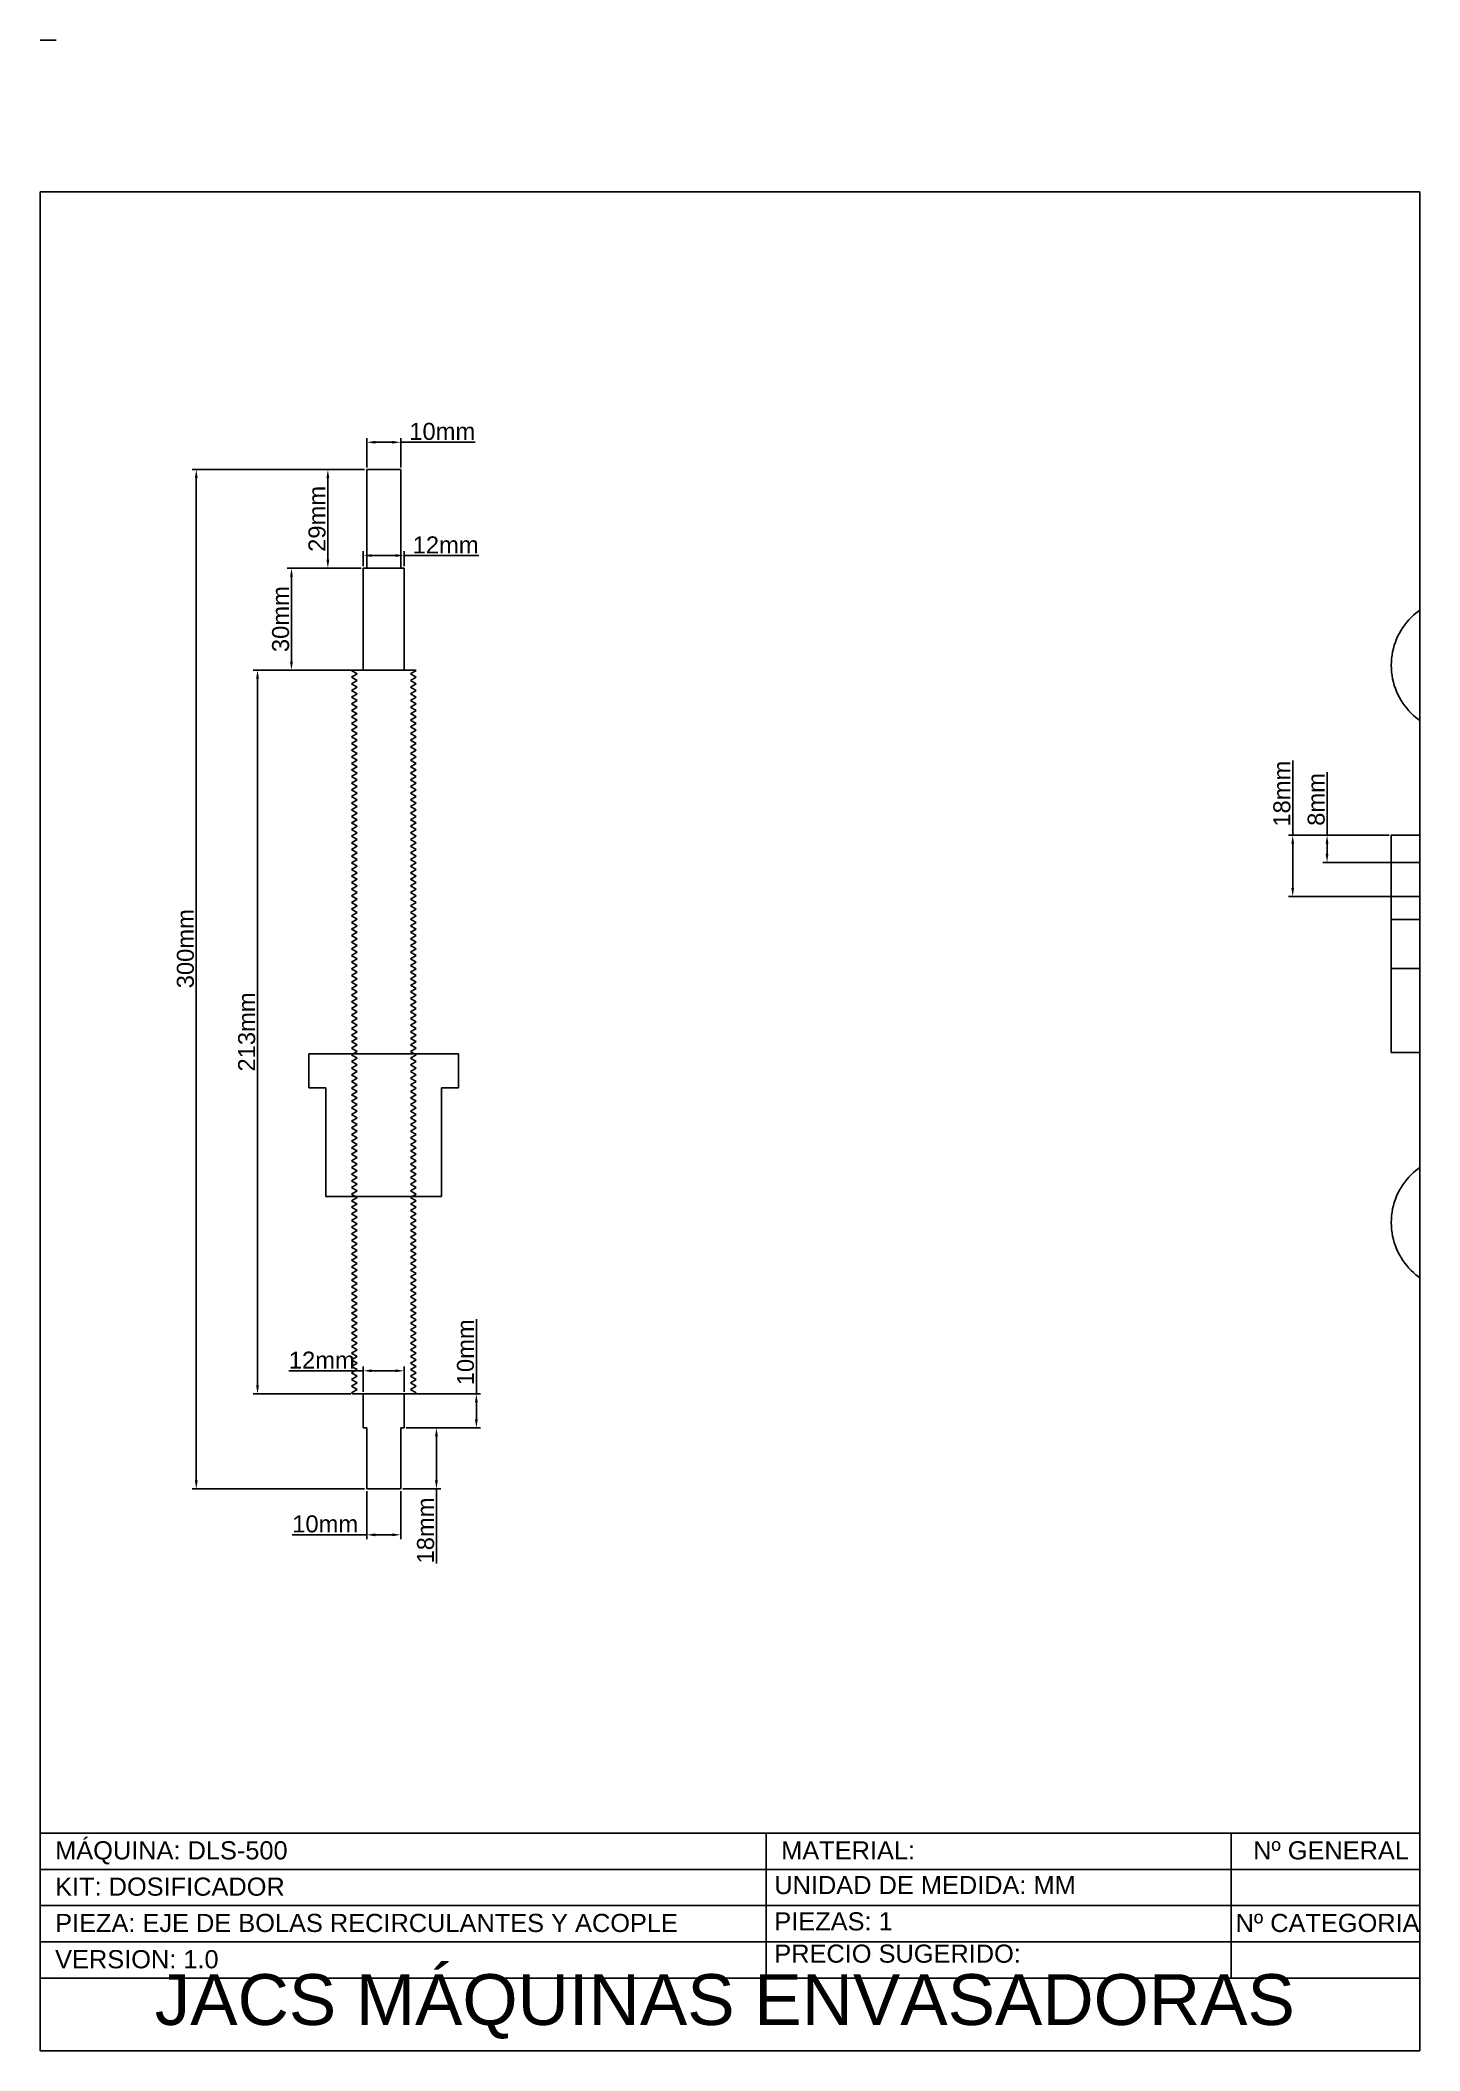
# Paper-space layout 'EJE' of a CAD drawing. Header units: centimetres, sheet in millimetres. Extents: x 3 to 193, y 0 to 277.
# The model-space entities are those that its viewports show. They can reach past a viewport. Long polylines and large blocks are cut down to what shows.
import ezdxf

# ---------------------------------------------------------------- set-up
doc = ezdxf.new("R2010")
doc.units = ezdxf.units.CM
doc.header["$LTSCALE"] = 0.5
doc.styles.get("Standard").update_dxf_attribs({"font": 'arial.ttf'})
doc.dimstyles.new('Copia de ISO-25', dxfattribs={"dimtxt": 5, "dimasz": 2.5, "dimexe": 1.25, "dimexo": 0.625, "dimtad": 1, "dimtxsty": 'Standard', "dimcen": 2.5, "dimclrd": 1, "dimclre": 1, "dimadec": 0, "dimazin": 0, "dimtfac": 1, "dimtmove": 0, "dimatfit": 3, "dimfxl": 1, "dimarcsym": 0})

# ---------------------------------------------------------------- blocks, each defined once
blk = doc.blocks.new('*D338')
at = {"color": 1, "lineweight": -2, "transparency": 16777216}
for p, q in [((14622.39, 49290.41), (14571.61, 49290.41)), ((14572.86, 48992.91), (14572.86, 49287.91)), ((14622.39, 48990.41), (14571.61, 48990.41))]:
    blk.add_line(p, q, dxfattribs=at)
at = {"color": 1, "transparency": 16777216}
for points in [[(14572.44, 49287.91), (14573.28, 49287.91), (14572.86, 49290.41)], [(14572.44, 48992.91), (14573.28, 48992.91), (14572.86, 48990.41)]]:
    blk.add_solid(points, dxfattribs=at)
at = {"layer": 'Defpoints', "color": 0, "transparency": 16777216}
for p in [(14572.86, 49290.41), (14623.01, 49290.41), (14623.01, 48990.41)]:
    blk.add_point(p, dxfattribs=at)
at = {"color": 0, "transparency": 16777216, "insert": (14569.68, 49149.41), "char_height": 5, "attachment_point": 5, "rotation": 90}
blk.add_mtext('300mm', dxfattribs=at)
blk = doc.blocks.new('*D339')
at = {"color": 1, "lineweight": -2, "transparency": 16777216}
for p, q in [((14634.64, 49008.41), (14644.77, 49008.41)), ((14643.52, 49005.91), (14643.52, 48992.91)), ((14633.64, 48990.41), (14644.77, 48990.41)), ((14643.52, 48990.41), (14643.52, 48968.46))]:
    blk.add_line(p, q, dxfattribs=at)
at = {"color": 1, "transparency": 16777216}
for points in [[(14643.1, 49005.91), (14643.94, 49005.91), (14643.52, 49008.41)], [(14643.1, 48992.91), (14643.94, 48992.91), (14643.52, 48990.41)]]:
    blk.add_solid(points, dxfattribs=at)
at = {"layer": 'Defpoints', "color": 0, "transparency": 16777216}
for p in [(14634.01, 49008.41), (14633.01, 48990.41), (14643.52, 48990.41)]:
    blk.add_point(p, dxfattribs=at)
at = {"color": 0, "transparency": 16777216, "insert": (14640.34, 48978.19), "char_height": 5, "attachment_point": 5, "rotation": 90}
blk.add_mtext('18mm', dxfattribs=at)
blk = doc.blocks.new('*D340')
at = {"color": 1, "lineweight": -2, "transparency": 16777216}
for p, q in [((14978.54, 49270.75), (14953.38, 49242.85)), ((14936.96, 49224.64), (14951.71, 49241)), ((14935.29, 49222.79), (14933.61, 49220.93))]:
    blk.add_line(p, q, dxfattribs=at)
at = {"color": 1, "transparency": 16777216}
for points in [[(14953.07, 49243.13), (14953.69, 49242.58), (14951.71, 49241)], [(14934.98, 49223.07), (14935.6, 49222.51), (14936.96, 49224.64)]]:
    blk.add_solid(points, dxfattribs=at)
at = {"layer": 'Defpoints', "color": 0, "transparency": 16777216}
for p in [(14951.71, 49241), (14936.96, 49224.64)]:
    blk.add_point(p, dxfattribs=at)
at = {"color": 0, "transparency": 16777216, "insert": (14964.04, 49260.22), "char_height": 5, "attachment_point": 5, "rotation": 47.95683}
blk.add_mtext('∅22,02mm', dxfattribs=at)
blk = doc.blocks.new('*D342')
at = {"color": 1, "lineweight": -2, "transparency": 16777216}
for p, q in [((14905.55, 49182.82), (14905.55, 49201.36)), ((14923.81, 49182.82), (14904.3, 49182.82)), ((14905.55, 49177.32), (14905.55, 49180.32)), ((14943.71, 49174.82), (14904.3, 49174.82))]:
    blk.add_line(p, q, dxfattribs=at)
at = {"color": 1, "transparency": 16777216}
for points in [[(14905.13, 49180.32), (14905.96, 49180.32), (14905.55, 49182.82)], [(14905.13, 49177.32), (14905.96, 49177.32), (14905.55, 49174.82)]]:
    blk.add_solid(points, dxfattribs=at)
at = {"layer": 'Defpoints', "color": 0, "transparency": 16777216}
for p in [(14905.55, 49182.82), (14924.43, 49182.82), (14944.33, 49174.82)]:
    blk.add_point(p, dxfattribs=at)
at = {"color": 0, "transparency": 16777216, "insert": (14902.37, 49193.34), "char_height": 5, "attachment_point": 5, "rotation": 90}
blk.add_mtext('8mm', dxfattribs=at)
blk = doc.blocks.new('*D436')
at = {"color": 1, "lineweight": -2, "transparency": 16777216}
for p, q in [((14618.12, 49231.41), (14589.64, 49231.41)), ((14590.89, 49020.91), (14590.89, 49228.91)), ((14618.3, 49018.41), (14589.64, 49018.41))]:
    blk.add_line(p, q, dxfattribs=at)
at = {"color": 1, "transparency": 16777216}
for points in [[(14590.47, 49228.91), (14591.3, 49228.91), (14590.89, 49231.41)], [(14590.47, 49020.91), (14591.3, 49020.91), (14590.89, 49018.41)]]:
    blk.add_solid(points, dxfattribs=at)
at = {"layer": 'Defpoints', "color": 0, "transparency": 16777216}
for p in [(14590.89, 49231.41), (14618.75, 49231.41), (14618.92, 49018.41)]:
    blk.add_point(p, dxfattribs=at)
at = {"color": 0, "transparency": 16777216, "insert": (14587.71, 49124.91), "char_height": 5, "attachment_point": 5, "rotation": 90}
blk.add_mtext('213mm', dxfattribs=at)
blk = doc.blocks.new('*D445')
at = {"color": 1, "lineweight": -2, "transparency": 16777216}
for p, q in [((14623.01, 49291.04), (14623.01, 49299.71)), ((14625.51, 49298.46), (14630.51, 49298.46)), ((14633.01, 49291.04), (14633.01, 49299.71)), ((14633.01, 49298.46), (14654.96, 49298.46))]:
    blk.add_line(p, q, dxfattribs=at)
at = {"color": 1, "transparency": 16777216}
for points in [[(14625.51, 49298.88), (14625.51, 49298.05), (14623.01, 49298.46)], [(14630.51, 49298.88), (14630.51, 49298.05), (14633.01, 49298.46)]]:
    blk.add_solid(points, dxfattribs=at)
at = {"layer": 'Defpoints', "color": 0, "transparency": 16777216}
for p in [(14633.01, 49298.46), (14623.01, 49290.41), (14633.01, 49290.41)]:
    blk.add_point(p, dxfattribs=at)
at = {"color": 0, "transparency": 16777216, "insert": (14645.23, 49301.64), "char_height": 5, "attachment_point": 5}
blk.add_mtext('10mm', dxfattribs=at)
blk = doc.blocks.new('*D480')
at = {"color": 1, "lineweight": -2, "transparency": 16777216}
for p, q in [((14622.01, 49262.04), (14622.01, 49266.38)), ((14624.51, 49265.13), (14631.51, 49265.13)), ((14634.01, 49262.04), (14634.01, 49266.38)), ((14634.01, 49265.13), (14655.96, 49265.13))]:
    blk.add_line(p, q, dxfattribs=at)
at = {"color": 1, "transparency": 16777216}
for points in [[(14624.51, 49265.54), (14624.51, 49264.71), (14622.01, 49265.13)], [(14631.51, 49265.54), (14631.51, 49264.71), (14634.01, 49265.13)]]:
    blk.add_solid(points, dxfattribs=at)
at = {"layer": 'Defpoints', "color": 0, "transparency": 16777216}
for p in [(14622.01, 49261.41), (14634.01, 49265.13), (14634.01, 49261.41)]:
    blk.add_point(p, dxfattribs=at)
at = {"color": 0, "transparency": 16777216, "insert": (14646.23, 49268.26), "char_height": 5, "attachment_point": 5}
blk.add_mtext('12mm', dxfattribs=at)
blk = doc.blocks.new('*D481')
at = {"color": 1, "lineweight": -2, "transparency": 16777216}
for p, q in [((14622.39, 49290.41), (14610.33, 49290.41)), ((14611.58, 49263.91), (14611.58, 49287.91)), ((14621.39, 49261.41), (14610.33, 49261.41))]:
    blk.add_line(p, q, dxfattribs=at)
at = {"color": 1, "transparency": 16777216}
for points in [[(14611.16, 49287.91), (14612, 49287.91), (14611.58, 49290.41)], [(14611.16, 49263.91), (14612, 49263.91), (14611.58, 49261.41)]]:
    blk.add_solid(points, dxfattribs=at)
at = {"layer": 'Defpoints', "color": 0, "transparency": 16777216}
for p in [(14611.58, 49290.41), (14623.01, 49290.41), (14622.01, 49261.41)]:
    blk.add_point(p, dxfattribs=at)
at = {"color": 0, "transparency": 16777216, "insert": (14608.4, 49275.91), "char_height": 5, "attachment_point": 5, "rotation": 90}
blk.add_mtext('29mm', dxfattribs=at)
blk = doc.blocks.new('*D482')
at = {"color": 1, "lineweight": -2, "transparency": 16777216}
for p, q in [((14621.39, 49261.41), (14599.62, 49261.41)), ((14600.87, 49233.91), (14600.87, 49258.91)), ((14621.39, 49231.41), (14599.62, 49231.41))]:
    blk.add_line(p, q, dxfattribs=at)
at = {"color": 1, "transparency": 16777216}
for points in [[(14600.45, 49258.91), (14601.29, 49258.91), (14600.87, 49261.41)], [(14600.45, 49233.91), (14601.29, 49233.91), (14600.87, 49231.41)]]:
    blk.add_solid(points, dxfattribs=at)
at = {"layer": 'Defpoints', "color": 0, "transparency": 16777216}
for p in [(14600.87, 49261.41), (14622.01, 49261.41), (14622.01, 49231.41)]:
    blk.add_point(p, dxfattribs=at)
at = {"color": 0, "transparency": 16777216, "insert": (14597.69, 49246.41), "char_height": 5, "attachment_point": 5, "rotation": 90}
blk.add_mtext('30mm', dxfattribs=at)
blk = doc.blocks.new('*D483')
at = {"color": 1, "lineweight": -2, "transparency": 16777216}
for p, q in [((14622.01, 49025.19), (14600.07, 49025.19)), ((14622.01, 49019.04), (14622.01, 49026.44)), ((14631.51, 49025.19), (14624.51, 49025.19)), ((14634.01, 49019.04), (14634.01, 49026.44))]:
    blk.add_line(p, q, dxfattribs=at)
at = {"color": 1, "transparency": 16777216}
for points in [[(14624.51, 49025.61), (14624.51, 49024.78), (14622.01, 49025.19)], [(14631.51, 49025.61), (14631.51, 49024.78), (14634.01, 49025.19)]]:
    blk.add_solid(points, dxfattribs=at)
at = {"layer": 'Defpoints', "color": 0, "transparency": 16777216}
for p in [(14622.01, 49025.19), (14622.01, 49018.41), (14634.01, 49018.41)]:
    blk.add_point(p, dxfattribs=at)
at = {"color": 0, "transparency": 16777216, "insert": (14609.79, 49028.33), "char_height": 5, "attachment_point": 5}
blk.add_mtext('12mm', dxfattribs=at)
blk = doc.blocks.new('*D484')
at = {"color": 1, "lineweight": -2, "transparency": 16777216}
for p, q in [((14623.01, 48989.79), (14623.01, 48975.67)), ((14633.01, 48989.79), (14633.01, 48975.67)), ((14623.01, 48976.92), (14601.07, 48976.92)), ((14630.51, 48976.92), (14625.51, 48976.92))]:
    blk.add_line(p, q, dxfattribs=at)
at = {"color": 1, "transparency": 16777216}
for points in [[(14625.51, 48977.34), (14625.51, 48976.5), (14623.01, 48976.92)], [(14630.51, 48977.34), (14630.51, 48976.5), (14633.01, 48976.92)]]:
    blk.add_solid(points, dxfattribs=at)
at = {"layer": 'Defpoints', "color": 0, "transparency": 16777216}
for p in [(14623.01, 48990.41), (14633.01, 48990.41), (14623.01, 48976.92)]:
    blk.add_point(p, dxfattribs=at)
at = {"color": 0, "transparency": 16777216, "insert": (14610.79, 48980.1), "char_height": 5, "attachment_point": 5}
blk.add_mtext('10mm', dxfattribs=at)
blk = doc.blocks.new('*D485')
at = {"color": 1, "lineweight": -2, "transparency": 16777216}
for p, q in [((14655.26, 49018.41), (14655.26, 49040.36)), ((14634.64, 49018.41), (14656.51, 49018.41)), ((14655.26, 49010.91), (14655.26, 49015.91)), ((14634.64, 49008.41), (14656.51, 49008.41))]:
    blk.add_line(p, q, dxfattribs=at)
at = {"color": 1, "transparency": 16777216}
for points in [[(14654.85, 49015.91), (14655.68, 49015.91), (14655.26, 49018.41)], [(14654.85, 49010.91), (14655.68, 49010.91), (14655.26, 49008.41)]]:
    blk.add_solid(points, dxfattribs=at)
at = {"layer": 'Defpoints', "color": 0, "transparency": 16777216}
for p in [(14634.01, 49018.41), (14655.26, 49018.41), (14634.01, 49008.41)]:
    blk.add_point(p, dxfattribs=at)
at = {"color": 0, "transparency": 16777216, "insert": (14652.09, 49030.63), "char_height": 5, "attachment_point": 5, "rotation": 90}
blk.add_mtext('10mm', dxfattribs=at)
blk = doc.blocks.new('*D486')
at = {"color": 1, "lineweight": -2, "transparency": 16777216}
for p, q in [((14895.45, 49182.82), (14895.45, 49204.77)), ((14923.81, 49182.82), (14894.2, 49182.82)), ((14895.45, 49167.32), (14895.45, 49180.32)), ((14943.71, 49164.82), (14894.2, 49164.82))]:
    blk.add_line(p, q, dxfattribs=at)
at = {"color": 1, "transparency": 16777216}
for points in [[(14895.03, 49180.32), (14895.86, 49180.32), (14895.45, 49182.82)], [(14895.03, 49167.32), (14895.86, 49167.32), (14895.45, 49164.82)]]:
    blk.add_solid(points, dxfattribs=at)
at = {"layer": 'Defpoints', "color": 0, "transparency": 16777216}
for p in [(14895.45, 49182.82), (14924.43, 49182.82), (14944.33, 49164.82)]:
    blk.add_point(p, dxfattribs=at)
at = {"color": 0, "transparency": 16777216, "insert": (14892.27, 49195.04), "char_height": 5, "attachment_point": 5, "rotation": 90}
blk.add_mtext('18mm', dxfattribs=at)

msp = doc.modelspace()

# ---------------------------------------------------------------- linework, layer by layer
for p, q in [((14623.012, 49290.41), (14633.012, 49290.41)), ((14623.012, 49261.41), (14623.012, 49290.41)), ((14633.012, 49261.41), (14633.012, 49290.41)), ((14622.012, 49261.41), (14622.012, 49231.41)), ((14634.012, 49261.41), (14622.012, 49261.41)), ((14634.012, 49231.41), (14634.012, 49261.41)), ((14618.487, 49231.26), (14618.747, 49231.41)), ((14618.487, 49231.26), (14620.179, 49230.283)), ((14618.747, 49231.41), (14637.277, 49231.41)), ((14637.537, 49231.26), (14635.845, 49230.283)), ((14637.537, 49231.26), (14637.277, 49231.41)), ((14618.487, 49229.31), (14620.179, 49230.287)), ((14618.487, 49229.31), (14620.179, 49228.333)), ((14618.487, 49227.36), (14620.179, 49228.337)), ((14618.487, 49227.36), (14620.179, 49226.383)), ((14618.487, 49225.41), (14620.179, 49226.387)), ((14618.487, 49225.41), (14620.179, 49224.433)), ((14637.537, 49229.31), (14635.845, 49230.287)), ((14637.537, 49229.31), (14635.845, 49228.333)), ((14637.537, 49227.36), (14635.845, 49228.337)), ((14637.537, 49227.36), (14635.845, 49226.383)), ((14637.537, 49225.41), (14635.845, 49226.387)), ((14637.537, 49225.41), (14635.845, 49224.433)), ((14618.487, 49223.46), (14620.179, 49224.437)), ((14618.487, 49223.46), (14620.179, 49222.483)), ((14618.487, 49221.51), (14620.179, 49222.487)), ((14618.487, 49221.51), (14620.179, 49220.533)), ((14618.487, 49219.56), (14620.179, 49220.537)), ((14618.487, 49219.56), (14620.179, 49218.583)), ((14637.537, 49223.46), (14635.845, 49224.437)), ((14637.537, 49223.46), (14635.845, 49222.483)), ((14637.537, 49221.51), (14635.845, 49222.487)), ((14637.537, 49221.51), (14635.845, 49220.533)), ((14637.537, 49219.56), (14635.845, 49220.537)), ((14637.537, 49219.56), (14635.845, 49218.583)), ((14618.487, 49217.61), (14620.179, 49218.587)), ((14618.487, 49217.61), (14620.179, 49216.633)), ((14618.487, 49215.66), (14620.179, 49216.637)), ((14618.487, 49215.66), (14620.179, 49214.683)), ((14618.487, 49213.71), (14620.179, 49214.687)), ((14618.487, 49213.71), (14620.179, 49212.733)), ((14637.537, 49217.61), (14635.845, 49218.587)), ((14637.537, 49217.61), (14635.845, 49216.633)), ((14637.537, 49215.66), (14635.845, 49216.637)), ((14637.537, 49215.66), (14635.845, 49214.683)), ((14637.537, 49213.71), (14635.845, 49214.687)), ((14637.537, 49213.71), (14635.845, 49212.733)), ((14618.487, 49211.76), (14620.179, 49212.737)), ((14618.487, 49211.76), (14620.179, 49210.783)), ((14618.487, 49209.81), (14620.179, 49210.787)), ((14618.487, 49209.81), (14620.179, 49208.833)), ((14618.487, 49207.86), (14620.179, 49208.837)), ((14618.487, 49207.86), (14620.179, 49206.883)), ((14637.537, 49211.76), (14635.845, 49212.737)), ((14637.537, 49211.76), (14635.845, 49210.783)), ((14637.537, 49209.81), (14635.845, 49210.787)), ((14637.537, 49209.81), (14635.845, 49208.833)), ((14637.537, 49207.86), (14635.845, 49208.837)), ((14637.537, 49207.86), (14635.845, 49206.883)), ((14618.487, 49205.91), (14620.179, 49206.887)), ((14618.487, 49205.91), (14620.179, 49204.933)), ((14618.487, 49203.96), (14620.179, 49204.937)), ((14618.487, 49203.96), (14620.179, 49202.983)), ((14618.487, 49202.01), (14620.179, 49202.987)), ((14618.487, 49202.01), (14620.179, 49201.033)), ((14637.537, 49205.91), (14635.845, 49206.887)), ((14637.537, 49205.91), (14635.845, 49204.933)), ((14637.537, 49203.96), (14635.845, 49204.937)), ((14637.537, 49203.96), (14635.845, 49202.983)), ((14637.537, 49202.01), (14635.845, 49202.987)), ((14637.537, 49202.01), (14635.845, 49201.033)), ((14618.487, 49200.06), (14620.179, 49201.037)), ((14618.487, 49200.06), (14620.179, 49199.083)), ((14618.487, 49198.11), (14620.179, 49199.087)), ((14618.487, 49198.11), (14620.179, 49197.133)), ((14618.487, 49196.16), (14620.179, 49197.137)), ((14618.487, 49196.16), (14620.179, 49195.183)), ((14637.537, 49200.06), (14635.845, 49201.037)), ((14637.537, 49200.06), (14635.845, 49199.083)), ((14637.537, 49198.11), (14635.845, 49199.087)), ((14637.537, 49198.11), (14635.845, 49197.133)), ((14637.537, 49196.16), (14635.845, 49197.137)), ((14637.537, 49196.16), (14635.845, 49195.183)), ((14618.487, 49194.21), (14620.179, 49195.187)), ((14618.487, 49194.21), (14620.179, 49193.233)), ((14618.487, 49192.26), (14620.179, 49193.237)), ((14618.487, 49192.26), (14620.179, 49191.283)), ((14618.487, 49190.31), (14620.179, 49191.287)), ((14618.487, 49190.31), (14620.179, 49189.333)), ((14637.537, 49194.21), (14635.845, 49195.187)), ((14637.537, 49194.21), (14635.845, 49193.233)), ((14637.537, 49192.26), (14635.845, 49193.237)), ((14637.537, 49192.26), (14635.845, 49191.283)), ((14637.537, 49190.31), (14635.845, 49191.287)), ((14637.537, 49190.31), (14635.845, 49189.333)), ((14618.487, 49188.36), (14620.179, 49189.337)), ((14618.487, 49188.36), (14620.179, 49187.383)), ((14618.487, 49186.41), (14620.179, 49187.387)), ((14618.487, 49186.41), (14620.179, 49185.433)), ((14618.487, 49184.46), (14620.179, 49185.437)), ((14618.487, 49184.46), (14620.179, 49183.483)), ((14637.537, 49188.36), (14635.845, 49189.337)), ((14637.537, 49188.36), (14635.845, 49187.383)), ((14637.537, 49186.41), (14635.845, 49187.387)), ((14637.537, 49186.41), (14635.845, 49185.433)), ((14637.537, 49184.46), (14635.845, 49185.437)), ((14637.537, 49184.46), (14635.845, 49183.483)), ((14618.487, 49182.51), (14620.179, 49183.487)), ((14618.487, 49182.51), (14620.179, 49181.533)), ((14618.487, 49180.56), (14620.179, 49181.537)), ((14618.487, 49180.56), (14620.179, 49179.583)), ((14618.487, 49178.61), (14620.179, 49179.587)), ((14618.487, 49178.61), (14620.179, 49177.633)), ((14637.537, 49182.51), (14635.845, 49183.487)), ((14637.537, 49182.51), (14635.845, 49181.533)), ((14637.537, 49180.56), (14635.845, 49181.537)), ((14637.537, 49180.56), (14635.845, 49179.583)), ((14637.537, 49178.61), (14635.845, 49179.587)), ((14637.537, 49178.61), (14635.845, 49177.633)), ((14924.434, 49182.821), (14964.234, 49182.821)), ((14924.434, 49118.821), (14924.434, 49182.821)), ((14924.434, 49182.821), (14924.434, 49158.021)), ((14618.487, 49176.66), (14620.179, 49177.637)), ((14618.487, 49176.66), (14620.179, 49175.683)), ((14618.487, 49174.71), (14620.179, 49175.687)), ((14618.487, 49174.71), (14620.179, 49173.733)), ((14618.487, 49172.76), (14620.179, 49173.737)), ((14618.487, 49172.76), (14620.179, 49171.783)), ((14637.537, 49176.66), (14635.845, 49177.637)), ((14637.537, 49176.66), (14635.845, 49175.683)), ((14637.537, 49174.71), (14635.845, 49175.687)), ((14637.537, 49174.71), (14635.845, 49173.733)), ((14637.537, 49172.76), (14635.845, 49173.737)), ((14637.537, 49172.76), (14635.845, 49171.783)), ((14618.487, 49170.81), (14620.179, 49171.787)), ((14618.487, 49170.81), (14620.179, 49169.833)), ((14618.487, 49168.86), (14620.179, 49169.837)), ((14618.487, 49168.86), (14620.179, 49167.883)), ((14618.487, 49166.91), (14620.179, 49167.887)), ((14618.487, 49166.91), (14620.179, 49165.933)), ((14637.537, 49170.81), (14635.845, 49171.787)), ((14637.537, 49170.81), (14635.845, 49169.833)), ((14637.537, 49168.86), (14635.845, 49169.837)), ((14637.537, 49168.86), (14635.845, 49167.883)), ((14637.537, 49166.91), (14635.845, 49167.887)), ((14637.537, 49166.91), (14635.845, 49165.933)), ((14618.487, 49164.96), (14620.179, 49165.937)), ((14618.487, 49164.96), (14620.179, 49163.983)), ((14618.487, 49163.01), (14620.179, 49163.987)), ((14618.487, 49163.01), (14620.179, 49162.033)), ((14618.487, 49161.06), (14620.179, 49162.037)), ((14618.487, 49161.06), (14620.179, 49160.083)), ((14637.537, 49164.96), (14635.845, 49165.937)), ((14637.537, 49164.96), (14635.845, 49163.983)), ((14637.537, 49163.01), (14635.845, 49163.987)), ((14637.537, 49163.01), (14635.845, 49162.033)), ((14637.537, 49161.06), (14635.845, 49162.037)), ((14637.537, 49161.06), (14635.845, 49160.083)), ((14618.487, 49159.11), (14620.179, 49160.087)), ((14618.487, 49159.11), (14620.179, 49158.133)), ((14618.487, 49157.16), (14620.179, 49158.137)), ((14618.487, 49157.16), (14620.179, 49156.183)), ((14618.487, 49155.21), (14620.179, 49156.187)), ((14618.487, 49155.21), (14620.179, 49154.233)), ((14618.49, 49153.258), (14620.182, 49154.235)), ((14637.534, 49153.258), (14635.842, 49154.235)), ((14637.537, 49159.11), (14635.845, 49160.087)), ((14637.537, 49159.11), (14635.845, 49158.133)), ((14637.537, 49157.16), (14635.845, 49158.137)), ((14637.537, 49157.16), (14635.845, 49156.183)), ((14637.537, 49155.21), (14635.845, 49156.187)), ((14637.537, 49155.21), (14635.845, 49154.233)), ((14924.434, 49158.021), (14964.234, 49158.021)), ((14618.49, 49153.258), (14620.182, 49152.281)), ((14618.49, 49151.308), (14620.182, 49152.285)), ((14618.49, 49151.308), (14620.182, 49150.331)), ((14618.49, 49149.358), (14620.182, 49150.335)), ((14618.49, 49149.358), (14620.182, 49148.381)), ((14618.49, 49147.408), (14620.182, 49148.385)), ((14637.534, 49153.258), (14635.842, 49152.281)), ((14637.534, 49151.308), (14635.842, 49152.285)), ((14637.534, 49151.308), (14635.842, 49150.331)), ((14637.534, 49149.358), (14635.842, 49150.335)), ((14637.534, 49149.358), (14635.842, 49148.381)), ((14637.534, 49147.408), (14635.842, 49148.385)), ((14618.49, 49147.408), (14618.967, 49147.133)), ((14618.49, 49147.408), (14620.182, 49146.431)), ((14618.49, 49145.458), (14620.182, 49146.435)), ((14618.49, 49145.458), (14620.182, 49144.481)), ((14618.49, 49143.508), (14620.182, 49144.485)), ((14618.49, 49143.508), (14620.182, 49142.531)), ((14618.49, 49141.558), (14620.182, 49142.535)), ((14637.54, 49147.408), (14635.848, 49146.431)), ((14637.54, 49145.458), (14635.848, 49146.435)), ((14637.54, 49145.458), (14635.848, 49144.481)), ((14637.54, 49143.508), (14635.848, 49144.485)), ((14637.54, 49143.508), (14635.848, 49142.531)), ((14637.54, 49141.558), (14635.848, 49142.535)), ((14637.534, 49147.408), (14637.057, 49147.133)), ((14924.434, 49118.821), (14924.434, 49143.621)), ((14924.434, 49143.621), (14964.234, 49143.621)), ((14618.49, 49141.558), (14620.182, 49140.581)), ((14618.49, 49139.608), (14620.182, 49140.585)), ((14618.49, 49139.608), (14620.182, 49138.631)), ((14618.49, 49137.658), (14620.182, 49138.635)), ((14618.49, 49137.658), (14620.182, 49136.681)), ((14618.49, 49135.708), (14620.182, 49136.685)), ((14637.54, 49141.558), (14635.848, 49140.581)), ((14637.54, 49139.608), (14635.848, 49140.585)), ((14637.54, 49139.608), (14635.848, 49138.631)), ((14637.54, 49137.658), (14635.848, 49138.635)), ((14637.54, 49137.658), (14635.848, 49136.681)), ((14637.54, 49135.708), (14635.848, 49136.685)), ((14618.49, 49135.708), (14620.182, 49134.731)), ((14618.49, 49133.758), (14620.182, 49134.735)), ((14618.49, 49133.758), (14620.182, 49132.781)), ((14618.49, 49131.808), (14620.182, 49132.785)), ((14618.49, 49131.808), (14620.182, 49130.831)), ((14618.49, 49129.858), (14620.182, 49130.835)), ((14637.54, 49135.708), (14635.848, 49134.731)), ((14637.54, 49133.758), (14635.848, 49134.735)), ((14637.54, 49133.758), (14635.848, 49132.781)), ((14637.54, 49131.808), (14635.848, 49132.785)), ((14637.54, 49131.808), (14635.848, 49130.831)), ((14637.54, 49129.858), (14635.848, 49130.835)), ((14618.49, 49129.858), (14620.182, 49128.881)), ((14618.49, 49127.908), (14620.182, 49128.885)), ((14618.49, 49127.908), (14620.182, 49126.931)), ((14618.49, 49125.958), (14620.182, 49126.935)), ((14618.49, 49125.958), (14620.182, 49124.981)), ((14618.49, 49124.008), (14620.182, 49124.985)), ((14637.54, 49129.858), (14635.848, 49128.881)), ((14637.54, 49127.908), (14635.848, 49128.885)), ((14637.54, 49127.908), (14635.848, 49126.931)), ((14637.54, 49125.958), (14635.848, 49126.935)), ((14637.54, 49125.958), (14635.848, 49124.981)), ((14637.54, 49124.008), (14635.848, 49124.985)), ((14618.49, 49124.008), (14620.182, 49123.031)), ((14618.491, 49124.006), (14620.183, 49123.029)), ((14618.491, 49122.056), (14620.183, 49123.033)), ((14618.491, 49122.056), (14620.183, 49121.079)), ((14618.491, 49120.106), (14620.183, 49121.083)), ((14618.491, 49120.106), (14620.183, 49119.129)), ((14618.491, 49118.156), (14620.183, 49119.133)), ((14637.54, 49124.008), (14635.848, 49123.031)), ((14637.541, 49124.006), (14635.849, 49123.029)), ((14637.541, 49122.056), (14635.849, 49123.033)), ((14637.541, 49122.056), (14635.849, 49121.079)), ((14637.541, 49120.106), (14635.849, 49121.083)), ((14637.541, 49120.106), (14635.849, 49119.129)), ((14637.541, 49118.156), (14635.849, 49119.133)), ((14964.234, 49118.821), (14924.434, 49118.821)), ((14650.012, 49118.505), (14606.012, 49118.505)), ((14606.012, 49118.505), (14606.012, 49108.505)), ((14618.491, 49118.156), (14620.183, 49117.179)), ((14618.491, 49116.206), (14620.183, 49117.183)), ((14618.491, 49116.206), (14620.183, 49115.229)), ((14618.491, 49114.256), (14620.183, 49115.233)), ((14618.491, 49114.256), (14620.183, 49113.279)), ((14618.491, 49112.306), (14620.183, 49113.283)), ((14637.541, 49118.156), (14635.849, 49117.179)), ((14637.541, 49116.206), (14635.849, 49117.183)), ((14637.541, 49116.206), (14635.849, 49115.229)), ((14637.541, 49114.256), (14635.849, 49115.233)), ((14637.541, 49114.256), (14635.849, 49113.279)), ((14637.541, 49112.306), (14635.849, 49113.283)), ((14650.012, 49108.505), (14650.012, 49118.505)), ((14606.012, 49108.505), (14611.012, 49108.505)), ((14611.012, 49108.505), (14611.012, 49076.505)), ((14618.491, 49112.306), (14620.183, 49111.329)), ((14618.491, 49110.356), (14620.183, 49111.333)), ((14618.491, 49110.356), (14620.183, 49109.379)), ((14618.491, 49108.406), (14620.183, 49109.383)), ((14618.491, 49108.406), (14620.183, 49107.429)), ((14618.491, 49106.456), (14620.183, 49107.433)), ((14637.541, 49112.306), (14635.849, 49111.329)), ((14637.541, 49110.356), (14635.849, 49111.333)), ((14637.541, 49110.356), (14635.849, 49109.379)), ((14637.541, 49108.406), (14635.849, 49109.383)), ((14637.541, 49108.406), (14635.849, 49107.429)), ((14637.541, 49106.456), (14635.849, 49107.433)), ((14645.012, 49108.505), (14645.012, 49076.505)), ((14645.012, 49108.505), (14650.012, 49108.505)), ((14618.491, 49106.456), (14620.183, 49105.479)), ((14618.491, 49104.506), (14620.183, 49105.483)), ((14618.491, 49104.506), (14620.183, 49103.529)), ((14618.491, 49102.556), (14620.183, 49103.533)), ((14618.491, 49102.556), (14620.183, 49101.579)), ((14618.491, 49100.606), (14620.183, 49101.583)), ((14637.541, 49106.456), (14635.849, 49105.479)), ((14637.541, 49104.506), (14635.849, 49105.483)), ((14637.541, 49104.506), (14635.849, 49103.529)), ((14637.541, 49102.556), (14635.849, 49103.533)), ((14637.541, 49102.556), (14635.849, 49101.579)), ((14637.541, 49100.606), (14635.849, 49101.583)), ((14618.491, 49100.606), (14620.183, 49099.629)), ((14618.491, 49098.656), (14620.183, 49099.633)), ((14618.491, 49098.656), (14620.183, 49097.679)), ((14618.491, 49096.706), (14620.183, 49097.683)), ((14618.491, 49096.706), (14620.183, 49095.729)), ((14618.491, 49094.756), (14620.183, 49095.733)), ((14637.541, 49100.606), (14635.849, 49099.629)), ((14637.541, 49098.656), (14635.849, 49099.633)), ((14637.541, 49098.656), (14635.849, 49097.679)), ((14637.541, 49096.706), (14635.849, 49097.683)), ((14637.541, 49096.706), (14635.849, 49095.729)), ((14637.541, 49094.756), (14635.849, 49095.733)), ((14618.491, 49094.756), (14620.183, 49093.779)), ((14618.491, 49092.806), (14620.183, 49093.783)), ((14618.491, 49092.806), (14620.183, 49091.829)), ((14618.491, 49090.856), (14620.183, 49091.833)), ((14618.491, 49090.856), (14620.183, 49089.879)), ((14618.491, 49088.906), (14620.183, 49089.883)), ((14637.541, 49094.756), (14635.849, 49093.779)), ((14637.541, 49092.806), (14635.849, 49093.783)), ((14637.541, 49092.806), (14635.849, 49091.829)), ((14637.541, 49090.856), (14635.849, 49091.833)), ((14637.541, 49090.856), (14635.849, 49089.879)), ((14637.541, 49088.906), (14635.849, 49089.883)), ((14618.491, 49088.906), (14620.183, 49087.929)), ((14618.491, 49086.956), (14620.183, 49087.933)), ((14618.491, 49086.956), (14620.183, 49085.979)), ((14618.491, 49085.006), (14620.183, 49085.983)), ((14618.491, 49085.006), (14620.183, 49084.029)), ((14618.491, 49083.056), (14620.183, 49084.033)), ((14637.541, 49088.906), (14635.849, 49087.929)), ((14637.541, 49086.956), (14635.849, 49087.933)), ((14637.541, 49086.956), (14635.849, 49085.979)), ((14637.541, 49085.006), (14635.849, 49085.983)), ((14637.541, 49085.006), (14635.849, 49084.029)), ((14637.541, 49083.056), (14635.849, 49084.033)), ((14618.491, 49083.056), (14620.183, 49082.079)), ((14618.491, 49081.106), (14620.183, 49082.083)), ((14618.491, 49081.106), (14620.183, 49080.129)), ((14618.491, 49079.156), (14620.183, 49080.133)), ((14618.491, 49079.156), (14620.183, 49078.179)), ((14618.491, 49077.206), (14620.183, 49078.183)), ((14637.541, 49083.056), (14635.849, 49082.079)), ((14637.541, 49081.106), (14635.849, 49082.083)), ((14637.541, 49081.106), (14635.849, 49080.129)), ((14637.541, 49079.156), (14635.849, 49080.133)), ((14637.541, 49079.156), (14635.849, 49078.179)), ((14637.541, 49077.206), (14635.849, 49078.183)), ((14645.012, 49076.505), (14611.012, 49076.505)), ((14618.491, 49077.206), (14620.183, 49076.229)), ((14618.491, 49075.256), (14620.183, 49076.233)), ((14618.491, 49075.256), (14620.183, 49074.279)), ((14618.491, 49073.306), (14620.183, 49074.283)), ((14618.491, 49073.306), (14620.183, 49072.329)), ((14618.491, 49071.356), (14620.183, 49072.333)), ((14618.491, 49071.356), (14620.183, 49070.379)), ((14637.541, 49077.206), (14635.849, 49076.229)), ((14637.541, 49075.256), (14635.849, 49076.233)), ((14637.541, 49075.256), (14635.849, 49074.279)), ((14637.541, 49073.306), (14635.849, 49074.283)), ((14637.541, 49073.306), (14635.849, 49072.329)), ((14637.541, 49071.356), (14635.849, 49072.333)), ((14637.541, 49071.356), (14635.849, 49070.379)), ((14618.491, 49069.406), (14620.183, 49070.383)), ((14618.491, 49069.406), (14620.183, 49068.429)), ((14618.495, 49067.454), (14620.187, 49068.431)), ((14618.495, 49067.454), (14620.187, 49066.478)), ((14618.495, 49065.504), (14620.187, 49066.481)), ((14618.495, 49065.504), (14620.187, 49064.528)), ((14637.538, 49067.454), (14635.846, 49068.431)), ((14637.538, 49067.454), (14635.846, 49066.478)), ((14637.538, 49065.504), (14635.846, 49066.481)), ((14637.538, 49065.504), (14635.846, 49064.528)), ((14637.541, 49069.406), (14635.849, 49070.383)), ((14637.541, 49069.406), (14635.849, 49068.429)), ((14618.495, 49063.554), (14620.187, 49064.531)), ((14618.495, 49063.554), (14620.187, 49062.578)), ((14618.495, 49061.604), (14620.187, 49062.581)), ((14618.495, 49061.604), (14618.971, 49061.329)), ((14618.495, 49061.604), (14620.187, 49060.628)), ((14618.495, 49059.654), (14620.187, 49060.631)), ((14618.495, 49059.654), (14620.187, 49058.678)), ((14637.538, 49063.554), (14635.846, 49064.531)), ((14637.538, 49063.554), (14635.846, 49062.578)), ((14637.538, 49061.604), (14635.846, 49062.581)), ((14637.545, 49061.604), (14635.853, 49060.628)), ((14637.545, 49059.654), (14635.853, 49060.631)), ((14637.545, 49059.654), (14635.853, 49058.678)), ((14637.538, 49061.604), (14637.062, 49061.329)), ((14618.495, 49057.704), (14620.187, 49058.681)), ((14618.495, 49057.704), (14620.187, 49056.728)), ((14618.495, 49055.754), (14620.187, 49056.731)), ((14618.495, 49055.754), (14620.187, 49054.778)), ((14618.495, 49053.804), (14620.187, 49054.781)), ((14618.495, 49053.804), (14620.187, 49052.828)), ((14637.545, 49057.704), (14635.853, 49058.681)), ((14637.545, 49057.704), (14635.853, 49056.728)), ((14637.545, 49055.754), (14635.853, 49056.731)), ((14637.545, 49055.754), (14635.853, 49054.778)), ((14637.545, 49053.804), (14635.853, 49054.781)), ((14637.545, 49053.804), (14635.853, 49052.828)), ((14618.495, 49051.854), (14620.187, 49052.831)), ((14618.495, 49051.854), (14620.187, 49050.878)), ((14618.495, 49051.854), (14620.187, 49050.878)), ((14618.495, 49049.904), (14620.187, 49050.881)), ((14618.495, 49049.904), (14620.187, 49048.928)), ((14618.495, 49047.954), (14620.187, 49048.931)), ((14618.495, 49047.954), (14620.187, 49046.978)), ((14637.545, 49051.854), (14635.853, 49052.831)), ((14637.545, 49051.854), (14635.853, 49050.878)), ((14637.545, 49051.854), (14635.853, 49050.878)), ((14637.545, 49049.904), (14635.853, 49050.881)), ((14637.545, 49049.904), (14635.853, 49048.928)), ((14637.545, 49047.954), (14635.853, 49048.931)), ((14637.545, 49047.954), (14635.853, 49046.978)), ((14618.498, 49046.003), (14620.19, 49046.979)), ((14618.498, 49046.003), (14620.19, 49045.026)), ((14618.498, 49044.053), (14620.19, 49045.029)), ((14618.498, 49044.053), (14620.19, 49043.076)), ((14618.498, 49042.103), (14620.19, 49043.079)), ((14618.498, 49042.103), (14620.19, 49041.126)), ((14637.541, 49046.003), (14635.849, 49046.979)), ((14637.541, 49046.003), (14635.849, 49045.026)), ((14637.541, 49044.053), (14635.849, 49045.029)), ((14637.541, 49044.053), (14635.849, 49043.076)), ((14637.541, 49042.103), (14635.849, 49043.079)), ((14637.541, 49042.103), (14635.849, 49041.126)), ((14618.498, 49040.153), (14620.19, 49041.129)), ((14618.498, 49040.153), (14618.974, 49039.878)), ((14618.498, 49040.153), (14620.19, 49039.176)), ((14618.498, 49038.203), (14620.19, 49039.179)), ((14618.498, 49038.203), (14620.19, 49037.226)), ((14618.498, 49036.253), (14620.19, 49037.229)), ((14618.498, 49036.253), (14620.19, 49035.276)), ((14637.541, 49040.153), (14635.849, 49041.129)), ((14637.548, 49040.153), (14635.856, 49039.176)), ((14637.548, 49038.203), (14635.856, 49039.179)), ((14637.548, 49038.203), (14635.856, 49037.226)), ((14637.548, 49036.253), (14635.856, 49037.229)), ((14637.548, 49036.253), (14635.856, 49035.276)), ((14637.541, 49040.153), (14637.065, 49039.878)), ((14618.501, 49034.301), (14620.193, 49035.278)), ((14618.501, 49034.301), (14620.193, 49033.324)), ((14618.501, 49032.351), (14620.193, 49033.328)), ((14618.501, 49032.351), (14620.193, 49031.374)), ((14618.501, 49030.401), (14620.193, 49031.378)), ((14618.501, 49030.401), (14620.193, 49029.424)), ((14637.545, 49034.301), (14635.853, 49035.278)), ((14637.545, 49034.301), (14635.853, 49033.324)), ((14637.545, 49032.351), (14635.853, 49033.328)), ((14637.545, 49032.351), (14635.853, 49031.374)), ((14637.545, 49030.401), (14635.853, 49031.378)), ((14637.545, 49030.401), (14635.853, 49029.424)), ((14618.505, 49028.453), (14620.197, 49029.429)), ((14618.505, 49028.453), (14620.197, 49027.476)), ((14618.505, 49026.503), (14620.197, 49027.479)), ((14618.505, 49026.503), (14620.197, 49025.526)), ((14618.505, 49024.553), (14620.197, 49025.529)), ((14618.505, 49024.553), (14620.197, 49023.576)), ((14620.163, 49029.41), (14620.193, 49029.428)), ((14635.883, 49029.41), (14635.853, 49029.428)), ((14637.548, 49028.453), (14635.856, 49029.429)), ((14637.548, 49028.453), (14635.856, 49027.476)), ((14637.548, 49026.503), (14635.856, 49027.479)), ((14637.548, 49026.503), (14635.856, 49025.526)), ((14637.548, 49024.553), (14635.856, 49025.529)), ((14637.548, 49024.553), (14635.856, 49023.576)), ((14618.505, 49022.603), (14620.197, 49023.579)), ((14618.505, 49022.603), (14618.981, 49022.328)), ((14618.505, 49022.603), (14620.197, 49021.626)), ((14618.505, 49020.653), (14620.197, 49021.629)), ((14618.505, 49020.653), (14620.197, 49019.676)), ((14618.505, 49018.703), (14620.197, 49019.679)), ((14618.505, 49018.703), (14618.924, 49018.41)), ((14618.924, 49018.41), (14637.135, 49018.41)), ((14622.012, 49008.41), (14622.012, 49018.41)), ((14622.012, 49018.41), (14622.012, 49008.41)), ((14634.012, 49018.41), (14634.012, 49008.41)), ((14637.548, 49022.603), (14635.856, 49023.579)), ((14637.555, 49022.603), (14635.862, 49021.626)), ((14637.555, 49020.653), (14635.862, 49021.629)), ((14637.555, 49020.653), (14635.862, 49019.676)), ((14637.555, 49018.703), (14635.862, 49019.679)), ((14637.548, 49022.603), (14637.072, 49022.328)), ((14637.555, 49018.703), (14637.135, 49018.41)), ((14622.012, 49008.41), (14623.012, 49008.41)), ((14623.012, 49008.41), (14623.012, 48990.41)), ((14634.012, 49008.41), (14633.012, 49008.41)), ((14633.012, 49008.41), (14633.012, 48990.41)), ((14623.012, 48990.41), (14633.012, 48990.41))]:
    msp.add_line(p, q)
for centre, radius in [((14944.334, 49232.821), 19.9), ((14944.334, 49232.821), 11.01), ((14944.334, 49068.821), 19.9)]:
    msp.add_circle(centre, radius)

# ---------------------------------------------------------------- dimensions: what is measured, and where the dimension line sits
for base, p1, p2, picture, middle in [((14633.012, 49298.463), (14623.012, 49290.41), (14633.012, 49290.41), '*D445', (14645.235, 49301.641)), ((14634.012, 49265.126), (14622.012, 49261.41), (14634.012, 49261.41), '*D480', (14646.235, 49268.261)), ((14622.012, 49025.194), (14634.012, 49018.41), (14622.012, 49018.41), '*D483', (14609.789, 49028.33)), ((14623.012, 48976.919), (14633.012, 48990.41), (14623.012, 48990.41), '*D484', (14610.789, 48980.096))]:
    dim = msp.add_linear_dim(base=base, p1=p1, p2=p2, dimstyle='Copia de ISO-25', override={"dimpost": 'mm'})
    dim.commit()
    dim.dimension.update_dxf_attribs({"geometry": picture, "text_midpoint": middle})
for base, p1, p2, picture, middle in [((14572.859, 49290.41), (14623.012, 48990.41), (14623.012, 49290.41), '*D338', (14572.859, 49149.41)), ((14611.579, 49290.41), (14622.012, 49261.41), (14623.012, 49290.41), '*D481', (14611.579, 49275.91)), ((14600.871, 49261.41), (14622.012, 49231.41), (14622.012, 49261.41), '*D482', (14600.871, 49246.41)), ((14590.887, 49231.41), (14618.924, 49018.41), (14618.747, 49231.41), '*D436', (14590.887, 49124.91))]:
    dim = msp.add_linear_dim(base=base, p1=p1, p2=p2, angle=90, dimstyle='Copia de ISO-25', override={"dimpost": 'mm'})
    dim.commit()
    dim.dimension.update_dxf_attribs({"geometry": picture, "text_midpoint": middle, "dimtype": 160})
dim = msp.add_diameter_dim_2p(p1=(14936.96, 49224.645), p2=(14951.707, 49240.998), dimstyle='Copia de ISO-25', override={"dimpost": 'mm'})
dim.commit()
dim.dimension.update_dxf_attribs({"geometry": '*D340', "text_midpoint": (14964.041, 49260.217)})
for base, p1, p2, picture, middle in [((14895.448, 49182.821), (14944.334, 49164.821), (14924.434, 49182.821), '*D486', (14892.27, 49195.044)), ((14905.545, 49182.821), (14944.334, 49174.821), (14924.434, 49182.821), '*D342', (14902.367, 49193.34)), ((14655.265, 49018.41), (14634.012, 49008.41), (14634.012, 49018.41), '*D485', (14652.087, 49030.633)), ((14643.521, 48990.41), (14634.012, 49008.41), (14633.012, 48990.41), '*D339', (14640.344, 48978.187))]:
    dim = msp.add_linear_dim(base=base, p1=p1, p2=p2, angle=90, dimstyle='Copia de ISO-25', override={"dimpost": 'mm'})
    dim.commit()
    dim.dimension.update_dxf_attribs({"geometry": picture, "text_midpoint": middle})

psp = doc.layouts.new('EJE')

# ---------------------------------------------------------------- linework, layer by layer
for p, q in [((3.11, 276.94), (5.31, 276.94)), ((3.11, 256.06), (3.11, -0.06)), ((3.11, 256.06), (193.11, 256.06)), ((193.11, -0.06), (193.11, 256.06)), ((3.11, 24.94), (3.11, 29.94)), ((3.11, 29.94), (193.11, 29.94)), ((3.11, 29.94), (103.11, 29.94)), ((103.11, 29.94), (103.11, 9.94)), ((193.11, 29.94), (167.11, 29.94)), ((167.11, 29.94), (167.11, 9.94)), ((193.11, 29.94), (168.11, 29.94)), ((193.11, 24.94), (3.11, 24.94)), ((193.11, 19.94), (193.11, 24.94)), ((3.11, 14.94), (3.11, 19.94)), ((3.11, 19.94), (193.11, 19.94)), ((193.11, 14.94), (3.11, 14.94)), ((193.11, 9.94), (193.11, 14.94)), ((3.11, -0.06), (3.11, 9.94)), ((3.11, 9.94), (193.11, 9.94)), ((3.11, -0.06), (193.11, -0.06))]:
    psp.add_line(p, q)

# ---------------------------------------------------------------- texts
at = {"attachment_point": 1}
for s, width, heights, insert, char_height in [('MÁQUINA: DLS-500', 100, [0], (5.16, 28.81), 2.5), ('MATERIAL: ', 100, [2.5], (105.16, 28.81), 2.5), ('Nº GENERAL', 100, [0], (170.16, 28.81), 2.5), ('KIT: DOSIFICADOR', 100, [0], (5.16, 23.81), 2.5), ('UNIDAD DE MEDIDA: MM', 100, [0], (104.21, 24.03), 2.5), ('PIEZA: EJE DE BOLAS RECIRCULANTES Y ACOPLE', 100, [0], (5.16, 18.81), 2.5), ('PIEZAS: 1', 100, [0], (104.21, 19.03), 2.5), ('Nº CATEGORIA', 100, [0], (167.74, 18.81), 2.5), ('PRECIO SUGERIDO: ', 100, [0], (104.21, 14.58), 2.5), ('VERSION: 1.0', 100, [0], (5.16, 13.81), 2.5), ('    JACS MÁQUINAS ENVASADORAS', 186.3441, [0], (8.01, 10.5), 7)]:
    psp.add_mtext_dynamic_manual_height_columns(s, width=width, gutter_width=12.5, heights=heights, dxfattribs=dict(at, insert=insert, char_height=char_height))

# ---------------------------------------------------------------- viewports
at = {"layer": '0', "view_target_point": (-247.019, -525.705)}
psp.add_viewport(center=(98.11, 143), size=(190, 226.121), view_center_point=(14976.914, 49656.364), view_height=483.0334, dxfattribs=at)

doc.saveas('drawing.dxf')
